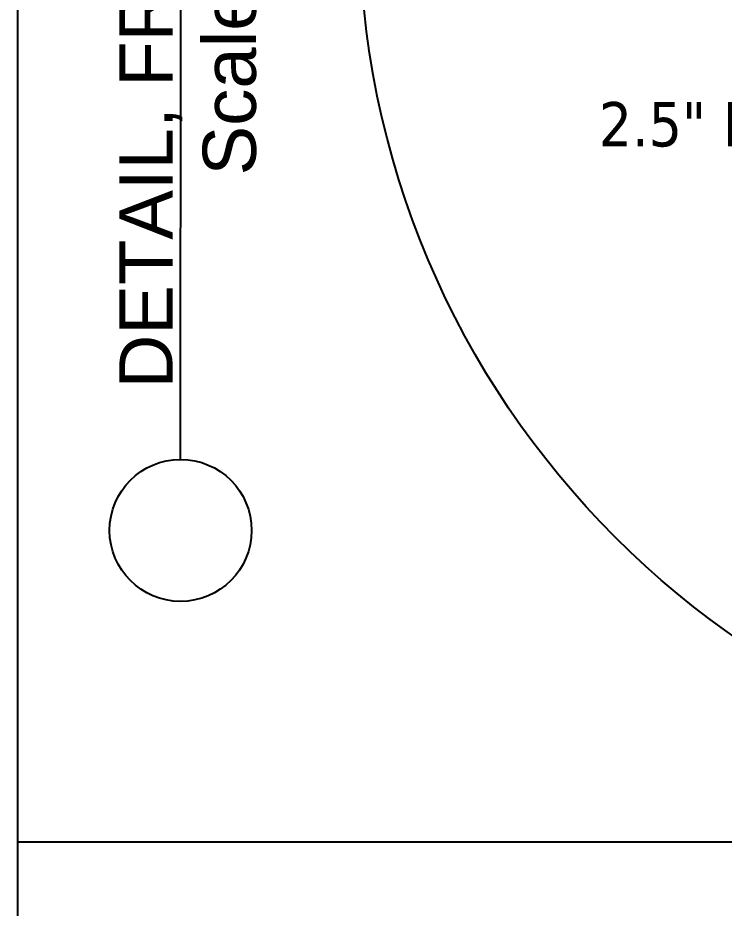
# Model space of a CAD drawing. Header units: inches. Extents: x 10 to 190, y 5 to 37.
# Drawn here: x 10.01 to 15.48, y 20.01 to 26.91 of the extents above; entities that cross this region are included whole.
import ezdxf

# ---------------------------------------------------------------- set-up
doc = ezdxf.new("R2010")
doc.units = ezdxf.units.IN
doc.header["$MEASUREMENT"] = 0
doc.styles.get("Standard").update_dxf_attribs({"font": 'arial.ttf'})
doc.styles.add('Tahoma', font='tahoma.ttf')

msp = doc.modelspace()

# ---------------------------------------------------------------- linework, layer by layer
for p, q in [((11.2701, 23.4908), (11.2724, 29.7586)), ((10.0089, 20.5278), (39.3458, 20.5278))]:
    msp.add_line(p, q)
msp.add_lwpolyline([(10.0089, 35.0457), (39.3458, 35.0457), (39.3458, 5.2458), (10.0089, 5.2458)], close=True)
for centre, radius in [((19.418, 27.6684), 6.7609), ((11.2701, 22.9408), 0.55)]:
    msp.add_circle(centre, radius)

# ---------------------------------------------------------------- texts
at = {"insert": (11.2847, 24.0408), "char_height": 0.4125, "width": 11.81634, "attachment_point": 7, "rotation": 90}
msp.add_mtext('DETAIL, FRONT TRIMRAIL', dxfattribs=at)
at = {"insert": (11.4415, 29.7811), "char_height": 0.4125, "attachment_point": 3, "rotation": 90}
msp.add_mtext('Scale: 3" = 1\'-0"', dxfattribs=at)
at = {"insert": (14.5101, 26.2596), "char_height": 0.34375, "attachment_point": 1, "style": 'Tahoma'}
msp.add_mtext('\\A1;2.5" MIN. EMBED.', dxfattribs=at)

doc.saveas('drawing.dxf')
